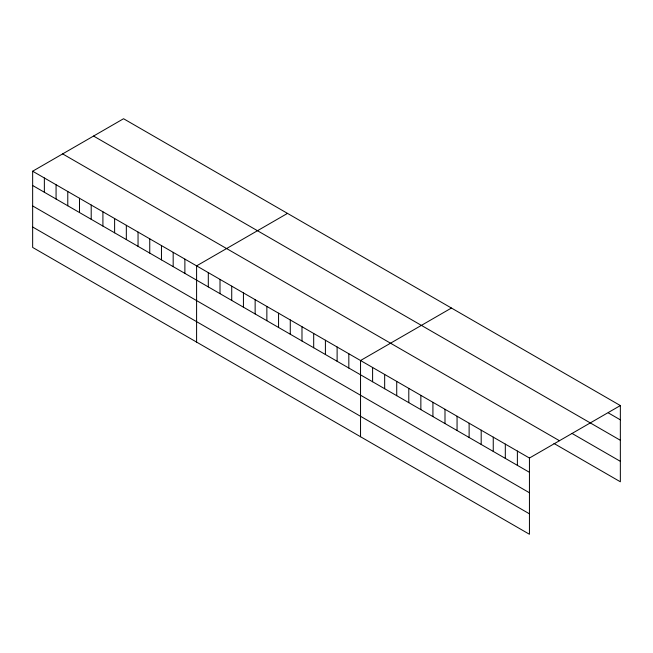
<?xml version="1.0" encoding="UTF-8"?>
<svg xmlns="http://www.w3.org/2000/svg" width="653" height="653" viewBox="0 0 653 653"><rect width="100%" height="100%" fill="white"/><g stroke="black" fill="none" stroke-linecap="round" stroke-linejoin="round"><path stroke-width="0.98" d="M32.65 171.217L529.444 458.039L529.444 534.268L32.65 247.438L32.65 171.217L123.556 118.732L620.35 405.562L620.35 481.783L553.989 443.469M287.5 213.384L196.594 265.869L196.594 342.09M451.435 308.036L360.538 360.521L360.538 436.743M529.444 458.039L620.35 405.562M608.286 412.867L620.35 419.838M93.559 136.053L620.35 440.277M572.093 433.478L620.35 461.336M62.647 153.896L559.441 440.718M32.65 185.493L529.444 472.315M32.65 205.94L529.444 492.762M32.65 226.999L529.444 513.821M517.38 451.076L517.38 465.352M505.316 444.113L505.316 458.39M493.252 437.143L493.252 451.419M481.188 430.18L481.188 444.456M469.123 423.209L469.123 437.486M457.059 416.247L457.059 430.523M444.995 409.284L444.995 423.56M432.923 402.313L432.923 416.59M420.859 395.351L420.859 409.627M408.794 388.38L408.794 402.664M396.73 381.417L396.73 395.694M384.666 374.455L384.666 388.731M372.602 367.484L372.602 381.76M348.824 353.763L348.824 368.039M337.119 346.996L337.119 361.272M325.406 340.237L325.406 354.514M313.693 333.479L313.693 347.755M301.988 326.72L301.988 340.997M290.275 319.954L290.275 334.23M278.562 313.195L278.562 327.471M266.857 306.437L266.857 320.713M255.143 299.67L255.143 313.954M243.43 292.911L243.43 307.188M231.725 286.153L231.725 300.429M220.012 279.394L220.012 293.67M208.307 272.627L208.307 286.904M184.881 259.11L184.881 273.387M173.176 252.344L173.176 266.628M161.462 245.585L161.462 259.861M149.749 238.827L149.749 253.103M138.044 232.068L138.044 246.344M126.331 225.301L126.331 239.578M114.618 218.543L114.618 232.819M102.913 211.784L102.913 226.06M91.2 205.026L91.2 219.302M79.495 198.259L79.495 212.535M67.781 191.5L67.781 205.777M56.068 184.742L56.068 199.018M44.363 177.975L44.363 192.251"/></g></svg>
